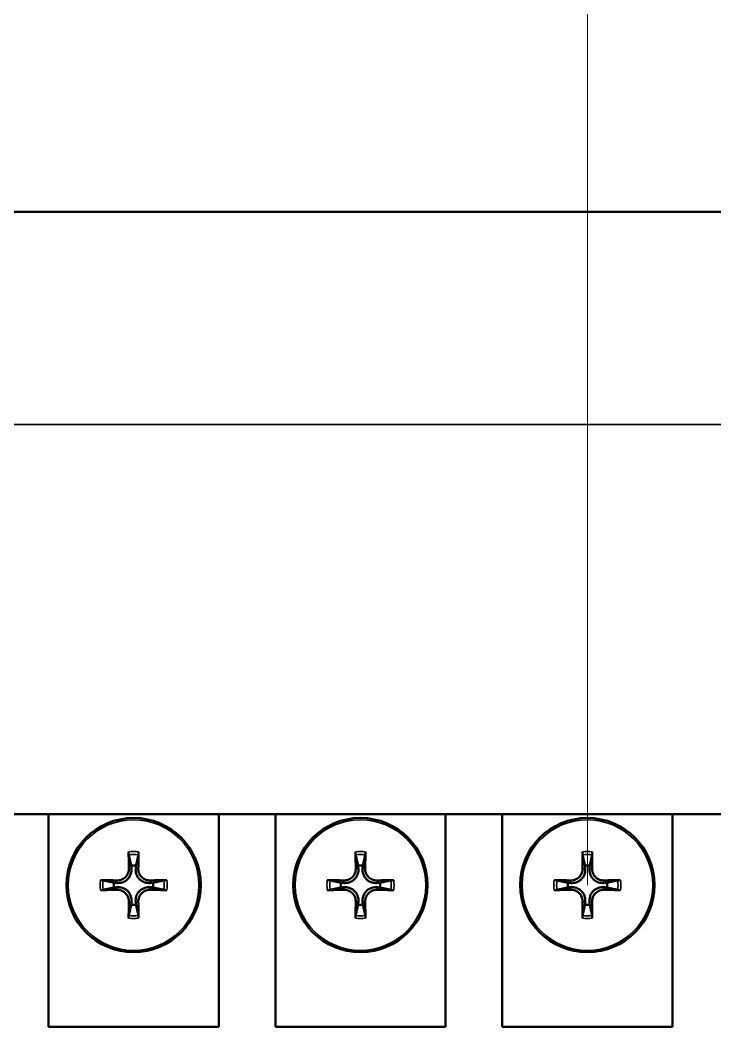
# Model space of a CAD drawing. Header units: millimetres. Extents: x 0 to 25230, y 0 to 17820.
# Drawn here: x 21758 to 22126, y 12465 to 12997 of the extents above; entities that cross this region are included whole.
import ezdxf

# ---------------------------------------------------------------- set-up
doc = ezdxf.new("R2010")
doc.units = ezdxf.units.MM
doc.header["$LTSCALE"] = 30
for name, color, linetype, lineweight in [('Видимые тонкие (ГОСТ)', 7, 'Continuous', 35), ('Видимый контур (ГОСТ)', 7, 'Continuous', 50), ('Эскизная геометрия (ГОСТ)', 7, 'Continuous', 50)]:
    doc.layers.add(name, color=color, linetype=linetype, lineweight=lineweight)

msp = doc.modelspace()

# ---------------------------------------------------------------- linework, layer by layer
at = {"layer": 'Видимые тонкие (ГОСТ)'}
for p, q in [((20790.7533, 12783.2862), (22710.7533, 12783.2862)), ((21815.7645, 12548.3154), (21817.136, 12548.3722)), ((21820.7421, 12548.3154), (21819.3706, 12548.3722)), ((21935.7645, 12548.3154), (21937.136, 12548.3722)), ((21940.7421, 12548.3154), (21939.3706, 12548.3722)), ((22055.7645, 12548.3154), (22057.136, 12548.3722)), ((22060.7421, 12548.3154), (22059.3706, 12548.3722)), ((21809.4741, 12542.025), (21809.4173, 12540.6535)), ((21827.0325, 12542.025), (21827.0893, 12540.6535)), ((21929.4741, 12542.025), (21929.4173, 12540.6535)), ((21947.0325, 12542.025), (21947.0893, 12540.6535)), ((22049.4741, 12542.025), (22049.4173, 12540.6535)), ((22067.0325, 12542.025), (22067.0893, 12540.6535)), ((21809.4741, 12537.0474), (21809.4173, 12538.4189)), ((21827.0325, 12537.0474), (21827.0893, 12538.4189)), ((21929.4741, 12537.0474), (21929.4173, 12538.4189)), ((21947.0325, 12537.0474), (21947.0893, 12538.4189)), ((22049.4741, 12537.0474), (22049.4173, 12538.4189)), ((22067.0325, 12537.0474), (22067.0893, 12538.4189)), ((21815.7645, 12530.757), (21817.136, 12530.7002)), ((21820.7421, 12530.757), (21819.3706, 12530.7002)), ((21935.7645, 12530.757), (21937.136, 12530.7002)), ((21940.7421, 12530.757), (21939.3706, 12530.7002)), ((22055.7645, 12530.757), (22057.136, 12530.7002)), ((22060.7421, 12530.757), (22059.3706, 12530.7002))]:
    msp.add_line(p, q, dxfattribs=at)
for centre in [(21818.2533, 12539.5362), (21938.2533, 12539.5362), (22058.2533, 12539.5362)]:
    msp.add_circle(centre, 34.57, dxfattribs=at)
for centre, radius, start, end in [((21818.2533, 12539.5362), 17.7496, 81.50596, 98.49404), ((21818.2533, 12539.5362), 16.2387, 81.1091, 98.8909), ((21938.2533, 12539.5362), 17.7496, 81.50596, 98.49404), ((21938.2533, 12539.5362), 16.2387, 81.1091, 98.8909), ((22058.2533, 12539.5362), 17.7496, 81.50596, 98.49404), ((22058.2533, 12539.5362), 16.2387, 81.1091, 98.8909), ((21818.2533, 12539.5362), 17.7496, 171.50596, 188.49404), ((21818.2533, 12539.5362), 16.2387, 171.1091, 188.8909), ((21818.2533, 12539.5362), 16.2387, 351.1091, 8.8909), ((21818.2533, 12539.5362), 17.7496, 351.50596, 8.49404), ((21938.2533, 12539.5362), 17.7496, 171.50596, 188.49404), ((21938.2533, 12539.5362), 16.2387, 171.1091, 188.8909), ((21938.2533, 12539.5362), 16.2387, 351.1091, 8.8909), ((21938.2533, 12539.5362), 17.7496, 351.50596, 8.49404), ((22058.2533, 12539.5362), 17.7496, 171.50596, 188.49404), ((22058.2533, 12539.5362), 16.2387, 171.1091, 188.8909), ((22058.2533, 12539.5362), 16.2387, 351.1091, 8.8909), ((22058.2533, 12539.5362), 17.7496, 351.50596, 8.49404), ((21818.2533, 12539.5362), 16.2387, 261.1091, 278.8909), ((21938.2533, 12539.5362), 16.2387, 261.1091, 278.8909), ((22058.2533, 12539.5362), 16.2387, 261.1091, 278.8909), ((21818.2533, 12539.5362), 17.7496, 261.50596, 278.49404), ((21938.2533, 12539.5362), 17.7496, 261.50596, 278.49404), ((22058.2533, 12539.5362), 17.7496, 261.50596, 278.49404)]:
    msp.add_arc(centre, radius, start, end, dxfattribs=at)
at = {"layer": 'Видимый контур (ГОСТ)'}
for p, q in [((20790.7533, 12895.7862), (22710.7533, 12895.7862)), ((21773.2533, 12577.0362), (21743.2533, 12577.0362)), ((21773.2533, 12464.5362), (21773.2533, 12577.0362)), ((21773.2533, 12577.0362), (21863.2533, 12577.0362)), ((21863.2533, 12577.0362), (21863.2533, 12464.5362)), ((21893.2533, 12577.0362), (21863.2533, 12577.0362)), ((21893.2533, 12464.5362), (21893.2533, 12577.0362)), ((21893.2533, 12577.0362), (21983.2533, 12577.0362)), ((21983.2533, 12577.0362), (21983.2533, 12464.5362)), ((22013.2533, 12577.0362), (21983.2533, 12577.0362)), ((22013.2533, 12464.5362), (22013.2533, 12577.0362)), ((22013.2533, 12577.0362), (22103.2533, 12577.0362)), ((22103.2533, 12577.0362), (22103.2533, 12464.5362)), ((22133.2533, 12577.0362), (22103.2533, 12577.0362)), ((21863.2533, 12464.5362), (21773.2533, 12464.5362)), ((21983.2533, 12464.5362), (21893.2533, 12464.5362)), ((22103.2533, 12464.5362), (22013.2533, 12464.5362))]:
    msp.add_line(p, q, dxfattribs=at)
for centre in [(21818.2533, 12539.5362), (21938.2533, 12539.5362), (22058.2533, 12539.5362)]:
    msp.add_circle(centre, 35.5283, dxfattribs=at)
for centre, start, end in [((21818.2533, 12539.5362), 83.106724, 96.893276), ((21938.2533, 12539.5362), 83.106724, 96.893276), ((22058.2533, 12539.5362), 83.106724, 96.893276), ((21818.2533, 12539.5362), 173.106724, 186.893276), ((21818.2533, 12539.5362), 353.106724, 6.893276), ((21938.2533, 12539.5362), 173.106724, 186.893276), ((21938.2533, 12539.5362), 353.106724, 6.893276), ((22058.2533, 12539.5362), 173.106724, 186.893276), ((22058.2533, 12539.5362), 353.106724, 6.893276), ((21818.2533, 12539.5362), 263.106724, 276.893276), ((21938.2533, 12539.5362), 263.106724, 276.893276), ((22058.2533, 12539.5362), 263.106724, 276.893276)]:
    msp.add_arc(centre, 10.4099, start, end, dxfattribs=at)
for centre, major_axis, start_param, end_param in [((21820.0759, 12539.6118), (1.9115, -46.1108), 4.31998359, 4.51888338), ((21816.4307, 12539.6118), (1.9115, 46.1108), 4.90589458, 5.10479437), ((21940.0759, 12539.6118), (1.9115, -46.1108), 4.31998359, 4.51888338), ((21936.4307, 12539.6118), (1.9115, 46.1108), 4.90589458, 5.10479437), ((22060.0759, 12539.6118), (1.9115, -46.1108), 4.31998359, 4.51888338), ((22056.4307, 12539.6118), (1.9115, 46.1108), 4.90589458, 5.10479437), ((21818.1778, 12537.7136), (-46.1108, 1.9115), 4.90589458, 5.10479437), ((21818.3289, 12537.7136), (-46.1108, -1.9115), 4.31998359, 4.51888338), ((21938.1778, 12537.7136), (-46.1108, 1.9115), 4.90589458, 5.10479437), ((21938.3289, 12537.7136), (-46.1108, -1.9115), 4.31998359, 4.51888338), ((22058.1778, 12537.7136), (-46.1108, 1.9115), 4.90589458, 5.10479437), ((22058.3289, 12537.7136), (-46.1108, -1.9115), 4.31998359, 4.51888338), ((21818.1778, 12541.3588), (46.1108, 1.9115), 4.31998359, 4.51888338), ((21818.3289, 12541.3588), (46.1108, -1.9115), 4.90589458, 5.10479437), ((21938.1778, 12541.3588), (46.1108, 1.9115), 4.31998359, 4.51888338), ((21938.3289, 12541.3588), (46.1108, -1.9115), 4.90589458, 5.10479437), ((22058.1778, 12541.3588), (46.1108, 1.9115), 4.31998359, 4.51888338), ((22058.3289, 12541.3588), (46.1108, -1.9115), 4.90589458, 5.10479437), ((21820.0759, 12539.4607), (-1.9115, -46.1108), 4.90589458, 5.10479437), ((21816.4307, 12539.4607), (-1.9115, 46.1108), 4.31998359, 4.51888338), ((21940.0759, 12539.4607), (-1.9115, -46.1108), 4.90589458, 5.10479437), ((21936.4307, 12539.4607), (-1.9115, 46.1108), 4.31998359, 4.51888338), ((22060.0759, 12539.4607), (-1.9115, -46.1108), 4.90589458, 5.10479437), ((22056.4307, 12539.4607), (-1.9115, 46.1108), 4.31998359, 4.51888338)]:
    msp.add_ellipse(centre, major_axis=major_axis, ratio=0.08715574, start_param=start_param, end_param=end_param, dxfattribs=at)
for points, knots in [([(21815.7436, 12555.5798), (21815.7315, 12555.6359), (21815.7184, 12555.715), (21815.6943, 12555.9006), (21815.6798, 12556.0453), (21815.6588, 12556.3148), (21815.6487, 12556.4872), (21815.6365, 12556.7805), (21815.6323, 12556.9533), (21815.6316, 12557.0898), (21815.6316, 12557.0905), (21815.6316, 12557.0912)], [0.0537677247, 0.0537677247, 0.0537677247, 0.0537677247, 0.0585238557, 0.0585238557, 0.0643561072, 0.0643561072, 0.0702242266, 0.0702242266, 0.0760973831, 0.0760973831, 0.0761265406, 0.0761265406, 0.0761265406, 0.0761265406]), ([(21820.875, 12557.0912), (21820.875, 12557.0905), (21820.875, 12557.0898), (21820.8743, 12556.9533), (21820.8701, 12556.7805), (21820.8579, 12556.4872), (21820.8478, 12556.3148), (21820.8268, 12556.0453), (21820.8123, 12555.9006), (21820.7882, 12555.715), (21820.7751, 12555.6359), (21820.7631, 12555.5798)], [0.0175968524, 0.0175968524, 0.0175968524, 0.0175968524, 0.0176260099, 0.0176260099, 0.0234991663, 0.0234991663, 0.0293672857, 0.0293672857, 0.0351995373, 0.0351995373, 0.0399556683, 0.0399556683, 0.0399556683, 0.0399556683]), ([(21935.7436, 12555.5798), (21935.7315, 12555.6359), (21935.7184, 12555.715), (21935.6943, 12555.9006), (21935.6798, 12556.0453), (21935.6588, 12556.3148), (21935.6487, 12556.4872), (21935.6365, 12556.7805), (21935.6323, 12556.9533), (21935.6316, 12557.0898), (21935.6316, 12557.0905), (21935.6316, 12557.0912)], [0.0537677247, 0.0537677247, 0.0537677247, 0.0537677247, 0.0585238557, 0.0585238557, 0.0643561072, 0.0643561072, 0.0702242266, 0.0702242266, 0.0760973831, 0.0760973831, 0.0761265406, 0.0761265406, 0.0761265406, 0.0761265406]), ([(21940.875, 12557.0912), (21940.875, 12557.0905), (21940.875, 12557.0898), (21940.8743, 12556.9533), (21940.8701, 12556.7805), (21940.8579, 12556.4872), (21940.8478, 12556.3148), (21940.8268, 12556.0453), (21940.8123, 12555.9006), (21940.7882, 12555.715), (21940.7751, 12555.6359), (21940.7631, 12555.5798)], [0.0175968524, 0.0175968524, 0.0175968524, 0.0175968524, 0.0176260099, 0.0176260099, 0.0234991663, 0.0234991663, 0.0293672857, 0.0293672857, 0.0351995373, 0.0351995373, 0.0399556683, 0.0399556683, 0.0399556683, 0.0399556683]), ([(22055.7436, 12555.5798), (22055.7315, 12555.6359), (22055.7184, 12555.715), (22055.6943, 12555.9006), (22055.6798, 12556.0453), (22055.6588, 12556.3148), (22055.6487, 12556.4872), (22055.6365, 12556.7805), (22055.6323, 12556.9533), (22055.6316, 12557.0898), (22055.6316, 12557.0905), (22055.6316, 12557.0912)], [0.0537677247, 0.0537677247, 0.0537677247, 0.0537677247, 0.0585238557, 0.0585238557, 0.0643561072, 0.0643561072, 0.0702242266, 0.0702242266, 0.0760973831, 0.0760973831, 0.0761265406, 0.0761265406, 0.0761265406, 0.0761265406]), ([(22060.875, 12557.0912), (22060.875, 12557.0905), (22060.875, 12557.0898), (22060.8743, 12556.9533), (22060.8701, 12556.7805), (22060.8579, 12556.4872), (22060.8478, 12556.3148), (22060.8268, 12556.0453), (22060.8123, 12555.9006), (22060.7882, 12555.715), (22060.7751, 12555.6359), (22060.7631, 12555.5798)], [0.0175968524, 0.0175968524, 0.0175968524, 0.0175968524, 0.0176260099, 0.0176260099, 0.0234991663, 0.0234991663, 0.0293672857, 0.0293672857, 0.0351995373, 0.0351995373, 0.0399556683, 0.0399556683, 0.0399556683, 0.0399556683]), ([(21817.136, 12548.3722), (21817.2188, 12547.4338), (21817.1193, 12546.4338), (21816.6552, 12544.9753), (21816.4326, 12544.4754), (21815.8685, 12543.5294), (21815.5266, 12543.0825), (21814.707, 12542.2629), (21814.2601, 12541.921), (21813.3141, 12541.3569), (21812.8143, 12541.1343), (21811.3557, 12540.6703), (21810.3557, 12540.5708), (21809.4173, 12540.6535)], [0.446186946, 0.446186946, 0.446186946, 0.446186946, 0.488401417, 0.488401417, 0.511582882, 0.511582882, 0.534764347, 0.534764347, 0.557945812, 0.557945812, 0.581127277, 0.581127277, 0.623341748, 0.623341748, 0.623341748, 0.623341748]), ([(21815.7645, 12548.3154), (21815.7827, 12547.5683), (21815.6574, 12546.7609), (21815.0931, 12545.2559), (21814.6539, 12544.5583), (21813.623, 12543.4416), (21812.9649, 12542.9489), (21811.5134, 12542.2661), (21810.7199, 12542.0758), (21809.8099, 12542.0238), (21809.6427, 12542.0209), (21809.4741, 12542.025)], [0, 0, 0, 0, 0.030457985, 0.030457985, 0.06091597, 0.06091597, 0.091255302, 0.091255302, 0.121594635, 0.121594635, 0.12829742, 0.12829742, 0.12829742, 0.12829742]), ([(21827.0893, 12540.6535), (21826.1509, 12540.5708), (21825.1509, 12540.6703), (21823.6924, 12541.1343), (21823.1925, 12541.3569), (21822.2465, 12541.921), (21821.7996, 12542.2629), (21820.98, 12543.0825), (21820.6381, 12543.5294), (21820.074, 12544.4754), (21819.8514, 12544.9753), (21819.3874, 12546.4338), (21819.2879, 12547.4338), (21819.3706, 12548.3722)], [0.446186946, 0.446186946, 0.446186946, 0.446186946, 0.488401417, 0.488401417, 0.511582882, 0.511582882, 0.534764347, 0.534764347, 0.557945812, 0.557945812, 0.581127277, 0.581127277, 0.623341748, 0.623341748, 0.623341748, 0.623341748]), ([(21827.0325, 12542.025), (21826.2854, 12542.0068), (21825.478, 12542.1321), (21823.973, 12542.6965), (21823.2754, 12543.1356), (21822.1587, 12544.1666), (21821.666, 12544.8246), (21820.9832, 12546.2761), (21820.7929, 12547.0696), (21820.7409, 12547.9796), (21820.738, 12548.1468), (21820.7421, 12548.3154)], [0, 0, 0, 0, 0.030457985, 0.030457985, 0.06091597, 0.06091597, 0.091255302, 0.091255302, 0.121594635, 0.121594635, 0.12829742, 0.12829742, 0.12829742, 0.12829742]), ([(21937.136, 12548.3722), (21937.2188, 12547.4338), (21937.1193, 12546.4338), (21936.6552, 12544.9753), (21936.4326, 12544.4754), (21935.8685, 12543.5294), (21935.5266, 12543.0825), (21934.707, 12542.2629), (21934.2601, 12541.921), (21933.3141, 12541.3569), (21932.8143, 12541.1343), (21931.3557, 12540.6703), (21930.3557, 12540.5708), (21929.4173, 12540.6535)], [0.446186946, 0.446186946, 0.446186946, 0.446186946, 0.488401417, 0.488401417, 0.511582882, 0.511582882, 0.534764347, 0.534764347, 0.557945812, 0.557945812, 0.581127277, 0.581127277, 0.623341748, 0.623341748, 0.623341748, 0.623341748]), ([(21935.7645, 12548.3154), (21935.7827, 12547.5683), (21935.6574, 12546.7609), (21935.0931, 12545.2559), (21934.6539, 12544.5583), (21933.623, 12543.4416), (21932.9649, 12542.9489), (21931.5134, 12542.2661), (21930.7199, 12542.0758), (21929.8099, 12542.0238), (21929.6427, 12542.0209), (21929.4741, 12542.025)], [0, 0, 0, 0, 0.030457985, 0.030457985, 0.06091597, 0.06091597, 0.091255302, 0.091255302, 0.121594635, 0.121594635, 0.12829742, 0.12829742, 0.12829742, 0.12829742]), ([(21947.0893, 12540.6535), (21946.1509, 12540.5708), (21945.1509, 12540.6703), (21943.6924, 12541.1343), (21943.1925, 12541.3569), (21942.2465, 12541.921), (21941.7996, 12542.2629), (21940.98, 12543.0825), (21940.6381, 12543.5294), (21940.074, 12544.4754), (21939.8514, 12544.9753), (21939.3874, 12546.4338), (21939.2879, 12547.4338), (21939.3706, 12548.3722)], [0.446186946, 0.446186946, 0.446186946, 0.446186946, 0.488401417, 0.488401417, 0.511582882, 0.511582882, 0.534764347, 0.534764347, 0.557945812, 0.557945812, 0.581127277, 0.581127277, 0.623341748, 0.623341748, 0.623341748, 0.623341748]), ([(21947.0325, 12542.025), (21946.2854, 12542.0068), (21945.478, 12542.1321), (21943.973, 12542.6965), (21943.2754, 12543.1356), (21942.1587, 12544.1666), (21941.666, 12544.8246), (21940.9832, 12546.2761), (21940.7929, 12547.0696), (21940.7409, 12547.9796), (21940.738, 12548.1468), (21940.7421, 12548.3154)], [0, 0, 0, 0, 0.030457985, 0.030457985, 0.06091597, 0.06091597, 0.091255302, 0.091255302, 0.121594635, 0.121594635, 0.12829742, 0.12829742, 0.12829742, 0.12829742]), ([(22057.136, 12548.3722), (22057.2188, 12547.4338), (22057.1193, 12546.4338), (22056.6552, 12544.9753), (22056.4326, 12544.4754), (22055.8685, 12543.5294), (22055.5266, 12543.0825), (22054.707, 12542.2629), (22054.2601, 12541.921), (22053.3141, 12541.3569), (22052.8143, 12541.1343), (22051.3557, 12540.6703), (22050.3557, 12540.5708), (22049.4173, 12540.6535)], [0.446186946, 0.446186946, 0.446186946, 0.446186946, 0.488401417, 0.488401417, 0.511582882, 0.511582882, 0.534764347, 0.534764347, 0.557945812, 0.557945812, 0.581127277, 0.581127277, 0.623341748, 0.623341748, 0.623341748, 0.623341748]), ([(22055.7645, 12548.3154), (22055.7827, 12547.5683), (22055.6574, 12546.7609), (22055.0931, 12545.2559), (22054.6539, 12544.5583), (22053.623, 12543.4416), (22052.9649, 12542.9489), (22051.5134, 12542.2661), (22050.7199, 12542.0758), (22049.8099, 12542.0238), (22049.6427, 12542.0209), (22049.4741, 12542.025)], [0, 0, 0, 0, 0.030457985, 0.030457985, 0.06091597, 0.06091597, 0.091255302, 0.091255302, 0.121594635, 0.121594635, 0.12829742, 0.12829742, 0.12829742, 0.12829742]), ([(22067.0893, 12540.6535), (22066.1509, 12540.5708), (22065.1509, 12540.6703), (22063.6924, 12541.1343), (22063.1925, 12541.3569), (22062.2465, 12541.921), (22061.7996, 12542.2629), (22060.98, 12543.0825), (22060.6381, 12543.5294), (22060.074, 12544.4754), (22059.8514, 12544.9753), (22059.3874, 12546.4338), (22059.2879, 12547.4338), (22059.3706, 12548.3722)], [0.446186946, 0.446186946, 0.446186946, 0.446186946, 0.488401417, 0.488401417, 0.511582882, 0.511582882, 0.534764347, 0.534764347, 0.557945812, 0.557945812, 0.581127277, 0.581127277, 0.623341748, 0.623341748, 0.623341748, 0.623341748]), ([(22067.0325, 12542.025), (22066.2854, 12542.0068), (22065.478, 12542.1321), (22063.973, 12542.6965), (22063.2754, 12543.1356), (22062.1587, 12544.1666), (22061.666, 12544.8246), (22060.9832, 12546.2761), (22060.7929, 12547.0696), (22060.7409, 12547.9796), (22060.738, 12548.1468), (22060.7421, 12548.3154)], [0, 0, 0, 0, 0.030457985, 0.030457985, 0.06091597, 0.06091597, 0.091255302, 0.091255302, 0.121594635, 0.121594635, 0.12829742, 0.12829742, 0.12829742, 0.12829742]), ([(21800.6984, 12542.1579), (21800.699, 12542.1579), (21800.6997, 12542.1579), (21800.8362, 12542.1572), (21801.009, 12542.153), (21801.3023, 12542.1408), (21801.4747, 12542.1307), (21801.7442, 12542.1097), (21801.889, 12542.0952), (21802.0745, 12542.0711), (21802.1536, 12542.058), (21802.2097, 12542.046)], [0.0175968524, 0.0175968524, 0.0175968524, 0.0175968524, 0.0176260099, 0.0176260099, 0.0234991663, 0.0234991663, 0.0293672857, 0.0293672857, 0.0351995373, 0.0351995373, 0.0399556683, 0.0399556683, 0.0399556683, 0.0399556683]), ([(21834.2969, 12542.046), (21834.353, 12542.058), (21834.4321, 12542.0711), (21834.6176, 12542.0952), (21834.7624, 12542.1097), (21835.0319, 12542.1307), (21835.2043, 12542.1408), (21835.4976, 12542.153), (21835.6704, 12542.1572), (21835.8069, 12542.1579), (21835.8076, 12542.1579), (21835.8083, 12542.1579)], [0.0537677247, 0.0537677247, 0.0537677247, 0.0537677247, 0.0585238557, 0.0585238557, 0.0643561072, 0.0643561072, 0.0702242266, 0.0702242266, 0.0760973831, 0.0760973831, 0.0761265406, 0.0761265406, 0.0761265406, 0.0761265406]), ([(21920.6984, 12542.1579), (21920.699, 12542.1579), (21920.6997, 12542.1579), (21920.8362, 12542.1572), (21921.009, 12542.153), (21921.3023, 12542.1408), (21921.4747, 12542.1307), (21921.7442, 12542.1097), (21921.889, 12542.0952), (21922.0745, 12542.0711), (21922.1536, 12542.058), (21922.2097, 12542.046)], [0.0175968524, 0.0175968524, 0.0175968524, 0.0175968524, 0.0176260099, 0.0176260099, 0.0234991663, 0.0234991663, 0.0293672857, 0.0293672857, 0.0351995373, 0.0351995373, 0.0399556683, 0.0399556683, 0.0399556683, 0.0399556683]), ([(21954.2969, 12542.046), (21954.353, 12542.058), (21954.4321, 12542.0711), (21954.6176, 12542.0952), (21954.7624, 12542.1097), (21955.0319, 12542.1307), (21955.2043, 12542.1408), (21955.4976, 12542.153), (21955.6704, 12542.1572), (21955.8069, 12542.1579), (21955.8076, 12542.1579), (21955.8083, 12542.1579)], [0.0537677247, 0.0537677247, 0.0537677247, 0.0537677247, 0.0585238557, 0.0585238557, 0.0643561072, 0.0643561072, 0.0702242266, 0.0702242266, 0.0760973831, 0.0760973831, 0.0761265406, 0.0761265406, 0.0761265406, 0.0761265406]), ([(22040.6984, 12542.1579), (22040.699, 12542.1579), (22040.6997, 12542.1579), (22040.8362, 12542.1572), (22041.009, 12542.153), (22041.3023, 12542.1408), (22041.4747, 12542.1307), (22041.7442, 12542.1097), (22041.889, 12542.0952), (22042.0745, 12542.0711), (22042.1536, 12542.058), (22042.2097, 12542.046)], [0.0175968524, 0.0175968524, 0.0175968524, 0.0175968524, 0.0176260099, 0.0176260099, 0.0234991663, 0.0234991663, 0.0293672857, 0.0293672857, 0.0351995373, 0.0351995373, 0.0399556683, 0.0399556683, 0.0399556683, 0.0399556683]), ([(22074.2969, 12542.046), (22074.353, 12542.058), (22074.4321, 12542.0711), (22074.6176, 12542.0952), (22074.7624, 12542.1097), (22075.0319, 12542.1307), (22075.2043, 12542.1408), (22075.4976, 12542.153), (22075.6704, 12542.1572), (22075.8069, 12542.1579), (22075.8076, 12542.1579), (22075.8083, 12542.1579)], [0.0537677247, 0.0537677247, 0.0537677247, 0.0537677247, 0.0585238557, 0.0585238557, 0.0643561072, 0.0643561072, 0.0702242266, 0.0702242266, 0.0760973831, 0.0760973831, 0.0761265406, 0.0761265406, 0.0761265406, 0.0761265406]), ([(21802.2097, 12537.0265), (21802.1536, 12537.0144), (21802.0745, 12537.0013), (21801.889, 12536.9772), (21801.7442, 12536.9627), (21801.4747, 12536.9417), (21801.3023, 12536.9316), (21801.009, 12536.9194), (21800.8362, 12536.9152), (21800.6997, 12536.9145), (21800.699, 12536.9145), (21800.6984, 12536.9145)], [0.0537677247, 0.0537677247, 0.0537677247, 0.0537677247, 0.0585238557, 0.0585238557, 0.0643561072, 0.0643561072, 0.0702242266, 0.0702242266, 0.0760973831, 0.0760973831, 0.0761265406, 0.0761265406, 0.0761265406, 0.0761265406]), ([(21809.4173, 12538.4189), (21810.3557, 12538.5017), (21811.3557, 12538.4022), (21812.8143, 12537.9381), (21813.3141, 12537.7155), (21814.2601, 12537.1514), (21814.707, 12536.8095), (21815.5266, 12535.9899), (21815.8685, 12535.543), (21816.4326, 12534.597), (21816.6552, 12534.0972), (21817.1193, 12532.6386), (21817.2188, 12531.6386), (21817.136, 12530.7002)], [0.446186946, 0.446186946, 0.446186946, 0.446186946, 0.488401417, 0.488401417, 0.511582882, 0.511582882, 0.534764347, 0.534764347, 0.557945812, 0.557945812, 0.581127277, 0.581127277, 0.623341748, 0.623341748, 0.623341748, 0.623341748]), ([(21809.4741, 12537.0474), (21810.2212, 12537.0656), (21811.0287, 12536.9403), (21812.5337, 12536.376), (21813.2312, 12535.9368), (21814.3479, 12534.9059), (21814.8406, 12534.2478), (21815.5234, 12532.7963), (21815.7137, 12532.0029), (21815.7657, 12531.0928), (21815.7686, 12530.9256), (21815.7645, 12530.757)], [0, 0, 0, 0, 0.030457985, 0.030457985, 0.06091597, 0.06091597, 0.091255302, 0.091255302, 0.121594635, 0.121594635, 0.12829742, 0.12829742, 0.12829742, 0.12829742]), ([(21819.3706, 12530.7002), (21819.2879, 12531.6386), (21819.3874, 12532.6386), (21819.8514, 12534.0972), (21820.074, 12534.597), (21820.6381, 12535.543), (21820.98, 12535.9899), (21821.7996, 12536.8095), (21822.2465, 12537.1514), (21823.1925, 12537.7155), (21823.6924, 12537.9381), (21825.1509, 12538.4022), (21826.1509, 12538.5017), (21827.0893, 12538.4189)], [0.446186946, 0.446186946, 0.446186946, 0.446186946, 0.488401417, 0.488401417, 0.511582882, 0.511582882, 0.534764347, 0.534764347, 0.557945812, 0.557945812, 0.581127277, 0.581127277, 0.623341748, 0.623341748, 0.623341748, 0.623341748]), ([(21820.7421, 12530.757), (21820.7239, 12531.5041), (21820.8492, 12532.3116), (21821.4136, 12533.8166), (21821.8527, 12534.5141), (21822.8837, 12535.6308), (21823.5417, 12536.1235), (21824.9932, 12536.8063), (21825.7867, 12536.9966), (21826.6967, 12537.0486), (21826.8639, 12537.0515), (21827.0325, 12537.0474)], [0, 0, 0, 0, 0.030457985, 0.030457985, 0.06091597, 0.06091597, 0.091255302, 0.091255302, 0.121594635, 0.121594635, 0.12829742, 0.12829742, 0.12829742, 0.12829742]), ([(21835.8083, 12536.9145), (21835.8076, 12536.9145), (21835.8069, 12536.9145), (21835.6704, 12536.9152), (21835.4976, 12536.9194), (21835.2043, 12536.9316), (21835.0319, 12536.9417), (21834.7624, 12536.9627), (21834.6176, 12536.9772), (21834.4321, 12537.0013), (21834.353, 12537.0144), (21834.2969, 12537.0265)], [0.0175968524, 0.0175968524, 0.0175968524, 0.0175968524, 0.0176260099, 0.0176260099, 0.0234991663, 0.0234991663, 0.0293672857, 0.0293672857, 0.0351995373, 0.0351995373, 0.0399556683, 0.0399556683, 0.0399556683, 0.0399556683]), ([(21922.2097, 12537.0265), (21922.1536, 12537.0144), (21922.0745, 12537.0013), (21921.889, 12536.9772), (21921.7442, 12536.9627), (21921.4747, 12536.9417), (21921.3023, 12536.9316), (21921.009, 12536.9194), (21920.8362, 12536.9152), (21920.6997, 12536.9145), (21920.699, 12536.9145), (21920.6984, 12536.9145)], [0.0537677247, 0.0537677247, 0.0537677247, 0.0537677247, 0.0585238557, 0.0585238557, 0.0643561072, 0.0643561072, 0.0702242266, 0.0702242266, 0.0760973831, 0.0760973831, 0.0761265406, 0.0761265406, 0.0761265406, 0.0761265406]), ([(21929.4173, 12538.4189), (21930.3557, 12538.5017), (21931.3557, 12538.4022), (21932.8143, 12537.9381), (21933.3141, 12537.7155), (21934.2601, 12537.1514), (21934.707, 12536.8095), (21935.5266, 12535.9899), (21935.8685, 12535.543), (21936.4326, 12534.597), (21936.6552, 12534.0972), (21937.1193, 12532.6386), (21937.2188, 12531.6386), (21937.136, 12530.7002)], [0.446186946, 0.446186946, 0.446186946, 0.446186946, 0.488401417, 0.488401417, 0.511582882, 0.511582882, 0.534764347, 0.534764347, 0.557945812, 0.557945812, 0.581127277, 0.581127277, 0.623341748, 0.623341748, 0.623341748, 0.623341748]), ([(21929.4741, 12537.0474), (21930.2212, 12537.0656), (21931.0287, 12536.9403), (21932.5337, 12536.376), (21933.2312, 12535.9368), (21934.3479, 12534.9059), (21934.8406, 12534.2478), (21935.5234, 12532.7963), (21935.7137, 12532.0029), (21935.7657, 12531.0928), (21935.7686, 12530.9256), (21935.7645, 12530.757)], [0, 0, 0, 0, 0.030457985, 0.030457985, 0.06091597, 0.06091597, 0.091255302, 0.091255302, 0.121594635, 0.121594635, 0.12829742, 0.12829742, 0.12829742, 0.12829742]), ([(21939.3706, 12530.7002), (21939.2879, 12531.6386), (21939.3874, 12532.6386), (21939.8514, 12534.0972), (21940.074, 12534.597), (21940.6381, 12535.543), (21940.98, 12535.9899), (21941.7996, 12536.8095), (21942.2465, 12537.1514), (21943.1925, 12537.7155), (21943.6924, 12537.9381), (21945.1509, 12538.4022), (21946.1509, 12538.5017), (21947.0893, 12538.4189)], [0.446186946, 0.446186946, 0.446186946, 0.446186946, 0.488401417, 0.488401417, 0.511582882, 0.511582882, 0.534764347, 0.534764347, 0.557945812, 0.557945812, 0.581127277, 0.581127277, 0.623341748, 0.623341748, 0.623341748, 0.623341748]), ([(21940.7421, 12530.757), (21940.7239, 12531.5041), (21940.8492, 12532.3116), (21941.4136, 12533.8166), (21941.8527, 12534.5141), (21942.8837, 12535.6308), (21943.5417, 12536.1235), (21944.9932, 12536.8063), (21945.7867, 12536.9966), (21946.6967, 12537.0486), (21946.8639, 12537.0515), (21947.0325, 12537.0474)], [0, 0, 0, 0, 0.030457985, 0.030457985, 0.06091597, 0.06091597, 0.091255302, 0.091255302, 0.121594635, 0.121594635, 0.12829742, 0.12829742, 0.12829742, 0.12829742]), ([(21955.8083, 12536.9145), (21955.8076, 12536.9145), (21955.8069, 12536.9145), (21955.6704, 12536.9152), (21955.4976, 12536.9194), (21955.2043, 12536.9316), (21955.0319, 12536.9417), (21954.7624, 12536.9627), (21954.6176, 12536.9772), (21954.4321, 12537.0013), (21954.353, 12537.0144), (21954.2969, 12537.0265)], [0.0175968524, 0.0175968524, 0.0175968524, 0.0175968524, 0.0176260099, 0.0176260099, 0.0234991663, 0.0234991663, 0.0293672857, 0.0293672857, 0.0351995373, 0.0351995373, 0.0399556683, 0.0399556683, 0.0399556683, 0.0399556683]), ([(22042.2097, 12537.0265), (22042.1536, 12537.0144), (22042.0745, 12537.0013), (22041.889, 12536.9772), (22041.7442, 12536.9627), (22041.4747, 12536.9417), (22041.3023, 12536.9316), (22041.009, 12536.9194), (22040.8362, 12536.9152), (22040.6997, 12536.9145), (22040.699, 12536.9145), (22040.6984, 12536.9145)], [0.0537677247, 0.0537677247, 0.0537677247, 0.0537677247, 0.0585238557, 0.0585238557, 0.0643561072, 0.0643561072, 0.0702242266, 0.0702242266, 0.0760973831, 0.0760973831, 0.0761265406, 0.0761265406, 0.0761265406, 0.0761265406]), ([(22049.4173, 12538.4189), (22050.3557, 12538.5017), (22051.3557, 12538.4022), (22052.8143, 12537.9381), (22053.3141, 12537.7155), (22054.2601, 12537.1514), (22054.707, 12536.8095), (22055.5266, 12535.9899), (22055.8685, 12535.543), (22056.4326, 12534.597), (22056.6552, 12534.0972), (22057.1193, 12532.6386), (22057.2188, 12531.6386), (22057.136, 12530.7002)], [0.446186946, 0.446186946, 0.446186946, 0.446186946, 0.488401417, 0.488401417, 0.511582882, 0.511582882, 0.534764347, 0.534764347, 0.557945812, 0.557945812, 0.581127277, 0.581127277, 0.623341748, 0.623341748, 0.623341748, 0.623341748]), ([(22049.4741, 12537.0474), (22050.2212, 12537.0656), (22051.0287, 12536.9403), (22052.5337, 12536.376), (22053.2312, 12535.9368), (22054.3479, 12534.9059), (22054.8406, 12534.2478), (22055.5234, 12532.7963), (22055.7137, 12532.0029), (22055.7657, 12531.0928), (22055.7686, 12530.9256), (22055.7645, 12530.757)], [0, 0, 0, 0, 0.030457985, 0.030457985, 0.06091597, 0.06091597, 0.091255302, 0.091255302, 0.121594635, 0.121594635, 0.12829742, 0.12829742, 0.12829742, 0.12829742]), ([(22059.3706, 12530.7002), (22059.2879, 12531.6386), (22059.3874, 12532.6386), (22059.8514, 12534.0972), (22060.074, 12534.597), (22060.6381, 12535.543), (22060.98, 12535.9899), (22061.7996, 12536.8095), (22062.2465, 12537.1514), (22063.1925, 12537.7155), (22063.6924, 12537.9381), (22065.1509, 12538.4022), (22066.1509, 12538.5017), (22067.0893, 12538.4189)], [0.446186946, 0.446186946, 0.446186946, 0.446186946, 0.488401417, 0.488401417, 0.511582882, 0.511582882, 0.534764347, 0.534764347, 0.557945812, 0.557945812, 0.581127277, 0.581127277, 0.623341748, 0.623341748, 0.623341748, 0.623341748]), ([(22060.7421, 12530.757), (22060.7239, 12531.5041), (22060.8492, 12532.3116), (22061.4136, 12533.8166), (22061.8527, 12534.5141), (22062.8837, 12535.6308), (22063.5417, 12536.1235), (22064.9932, 12536.8063), (22065.7867, 12536.9966), (22066.6967, 12537.0486), (22066.8639, 12537.0515), (22067.0325, 12537.0474)], [0, 0, 0, 0, 0.030457985, 0.030457985, 0.06091597, 0.06091597, 0.091255302, 0.091255302, 0.121594635, 0.121594635, 0.12829742, 0.12829742, 0.12829742, 0.12829742]), ([(22075.8083, 12536.9145), (22075.8076, 12536.9145), (22075.8069, 12536.9145), (22075.6704, 12536.9152), (22075.4976, 12536.9194), (22075.2043, 12536.9316), (22075.0319, 12536.9417), (22074.7624, 12536.9627), (22074.6176, 12536.9772), (22074.4321, 12537.0013), (22074.353, 12537.0144), (22074.2969, 12537.0265)], [0.0175968524, 0.0175968524, 0.0175968524, 0.0175968524, 0.0176260099, 0.0176260099, 0.0234991663, 0.0234991663, 0.0293672857, 0.0293672857, 0.0351995373, 0.0351995373, 0.0399556683, 0.0399556683, 0.0399556683, 0.0399556683]), ([(21815.6316, 12521.9813), (21815.6316, 12521.9819), (21815.6316, 12521.9826), (21815.6323, 12522.1191), (21815.6365, 12522.2919), (21815.6487, 12522.5852), (21815.6588, 12522.7576), (21815.6798, 12523.0271), (21815.6943, 12523.1719), (21815.7184, 12523.3574), (21815.7315, 12523.4365), (21815.7436, 12523.4926)], [0.0175968524, 0.0175968524, 0.0175968524, 0.0175968524, 0.0176260099, 0.0176260099, 0.0234991663, 0.0234991663, 0.0293672857, 0.0293672857, 0.0351995373, 0.0351995373, 0.0399556683, 0.0399556683, 0.0399556683, 0.0399556683]), ([(21820.7631, 12523.4926), (21820.7751, 12523.4365), (21820.7882, 12523.3574), (21820.8123, 12523.1719), (21820.8268, 12523.0271), (21820.8478, 12522.7576), (21820.8579, 12522.5852), (21820.8701, 12522.2919), (21820.8743, 12522.1191), (21820.875, 12521.9826), (21820.875, 12521.9819), (21820.875, 12521.9813)], [0.0537677247, 0.0537677247, 0.0537677247, 0.0537677247, 0.0585238557, 0.0585238557, 0.0643561072, 0.0643561072, 0.0702242266, 0.0702242266, 0.0760973831, 0.0760973831, 0.0761265406, 0.0761265406, 0.0761265406, 0.0761265406]), ([(21935.6316, 12521.9813), (21935.6316, 12521.9819), (21935.6316, 12521.9826), (21935.6323, 12522.1191), (21935.6365, 12522.2919), (21935.6487, 12522.5852), (21935.6588, 12522.7576), (21935.6798, 12523.0271), (21935.6943, 12523.1719), (21935.7184, 12523.3574), (21935.7315, 12523.4365), (21935.7436, 12523.4926)], [0.0175968524, 0.0175968524, 0.0175968524, 0.0175968524, 0.0176260099, 0.0176260099, 0.0234991663, 0.0234991663, 0.0293672857, 0.0293672857, 0.0351995373, 0.0351995373, 0.0399556683, 0.0399556683, 0.0399556683, 0.0399556683]), ([(21940.7631, 12523.4926), (21940.7751, 12523.4365), (21940.7882, 12523.3574), (21940.8123, 12523.1719), (21940.8268, 12523.0271), (21940.8478, 12522.7576), (21940.8579, 12522.5852), (21940.8701, 12522.2919), (21940.8743, 12522.1191), (21940.875, 12521.9826), (21940.875, 12521.9819), (21940.875, 12521.9813)], [0.0537677247, 0.0537677247, 0.0537677247, 0.0537677247, 0.0585238557, 0.0585238557, 0.0643561072, 0.0643561072, 0.0702242266, 0.0702242266, 0.0760973831, 0.0760973831, 0.0761265406, 0.0761265406, 0.0761265406, 0.0761265406]), ([(22055.6316, 12521.9813), (22055.6316, 12521.9819), (22055.6316, 12521.9826), (22055.6323, 12522.1191), (22055.6365, 12522.2919), (22055.6487, 12522.5852), (22055.6588, 12522.7576), (22055.6798, 12523.0271), (22055.6943, 12523.1719), (22055.7184, 12523.3574), (22055.7315, 12523.4365), (22055.7436, 12523.4926)], [0.0175968524, 0.0175968524, 0.0175968524, 0.0175968524, 0.0176260099, 0.0176260099, 0.0234991663, 0.0234991663, 0.0293672857, 0.0293672857, 0.0351995373, 0.0351995373, 0.0399556683, 0.0399556683, 0.0399556683, 0.0399556683]), ([(22060.7631, 12523.4926), (22060.7751, 12523.4365), (22060.7882, 12523.3574), (22060.8123, 12523.1719), (22060.8268, 12523.0271), (22060.8478, 12522.7576), (22060.8579, 12522.5852), (22060.8701, 12522.2919), (22060.8743, 12522.1191), (22060.875, 12521.9826), (22060.875, 12521.9819), (22060.875, 12521.9813)], [0.0537677247, 0.0537677247, 0.0537677247, 0.0537677247, 0.0585238557, 0.0585238557, 0.0643561072, 0.0643561072, 0.0702242266, 0.0702242266, 0.0760973831, 0.0760973831, 0.0761265406, 0.0761265406, 0.0761265406, 0.0761265406])]:
    msp.add_open_spline(points, degree=3, knots=knots, dxfattribs=at)
for points, weights in [([(21815.7436, 12555.5798), (21816.5104, 12552.1095), (21817.0039, 12549.8709)], [1.00320831443, 1.02592339275, 1]), ([(21819.5027, 12549.8709), (21819.9962, 12552.1095), (21820.7631, 12555.5798)], [1, 1.02592339271, 1.00320831442]), ([(21935.7436, 12555.5798), (21936.5104, 12552.1095), (21937.0039, 12549.8709)], [1.00320831443, 1.02592339275, 1]), ([(21939.5027, 12549.8709), (21939.9962, 12552.1095), (21940.7631, 12555.5798)], [1, 1.02592339271, 1.00320831442]), ([(22055.7436, 12555.5798), (22056.5104, 12552.1095), (22057.0039, 12549.8709)], [1.00320831443, 1.02592339275, 1]), ([(22059.5027, 12549.8709), (22059.9962, 12552.1095), (22060.7631, 12555.5798)], [1, 1.02592339271, 1.00320831442]), ([(21817.0039, 12549.8709), (21817.0751, 12549.0632), (21817.136, 12548.3722)], [1, 1.08169453893, 1.16294215246]), ([(21819.3706, 12548.3722), (21819.4315, 12549.0632), (21819.5027, 12549.8709)], [1.16294215246, 1.08169453893, 1]), ([(21937.0039, 12549.8709), (21937.0751, 12549.0632), (21937.136, 12548.3722)], [1, 1.08169453893, 1.16294215246]), ([(21939.3706, 12548.3722), (21939.4315, 12549.0632), (21939.5027, 12549.8709)], [1.16294215246, 1.08169453893, 1]), ([(22057.0039, 12549.8709), (22057.0751, 12549.0632), (22057.136, 12548.3722)], [1, 1.08169453893, 1.16294215246]), ([(22059.3706, 12548.3722), (22059.4315, 12549.0632), (22059.5027, 12549.8709)], [1.16294215246, 1.08169453893, 1]), ([(21807.9186, 12540.7856), (21805.68, 12541.2791), (21802.2097, 12542.046)], [1, 1.02592339268, 1.00320831442]), ([(21809.4173, 12540.6535), (21808.7264, 12540.7144), (21807.9186, 12540.7856)], [1.16294215246, 1.08169453893, 1]), ([(21828.588, 12540.7856), (21827.7803, 12540.7144), (21827.0893, 12540.6535)], [1, 1.08169453893, 1.16294215246]), ([(21834.2969, 12542.046), (21830.8266, 12541.2791), (21828.588, 12540.7856)], [1.00320831443, 1.02592339275, 1]), ([(21927.9186, 12540.7856), (21925.68, 12541.2791), (21922.2097, 12542.046)], [1, 1.02592339268, 1.00320831442]), ([(21929.4173, 12540.6535), (21928.7264, 12540.7144), (21927.9186, 12540.7856)], [1.16294215246, 1.08169453893, 1]), ([(21948.588, 12540.7856), (21947.7803, 12540.7144), (21947.0893, 12540.6535)], [1, 1.08169453893, 1.16294215246]), ([(21954.2969, 12542.046), (21950.8266, 12541.2791), (21948.588, 12540.7856)], [1.00320831443, 1.02592339275, 1]), ([(22047.9186, 12540.7856), (22045.68, 12541.2791), (22042.2097, 12542.046)], [1, 1.02592339268, 1.00320831442]), ([(22049.4173, 12540.6535), (22048.7264, 12540.7144), (22047.9186, 12540.7856)], [1.16294215246, 1.08169453893, 1]), ([(22068.588, 12540.7856), (22067.7803, 12540.7144), (22067.0893, 12540.6535)], [1, 1.08169453893, 1.16294215246]), ([(22074.2969, 12542.046), (22070.8266, 12541.2791), (22068.588, 12540.7856)], [1.00320831443, 1.02592339275, 1]), ([(21802.2097, 12537.0265), (21805.68, 12537.7933), (21807.9186, 12538.2868)], [1.00320831443, 1.02592339275, 1]), ([(21807.9186, 12538.2868), (21808.7264, 12538.358), (21809.4173, 12538.4189)], [1, 1.08169453893, 1.16294215246]), ([(21827.0893, 12538.4189), (21827.7803, 12538.358), (21828.588, 12538.2868)], [1.16294215246, 1.08169453893, 1]), ([(21828.588, 12538.2868), (21830.8266, 12537.7933), (21834.2969, 12537.0265)], [1, 1.02592339268, 1.00320831442]), ([(21922.2097, 12537.0265), (21925.68, 12537.7933), (21927.9186, 12538.2868)], [1.00320831443, 1.02592339275, 1]), ([(21927.9186, 12538.2868), (21928.7264, 12538.358), (21929.4173, 12538.4189)], [1, 1.08169453893, 1.16294215246]), ([(21947.0893, 12538.4189), (21947.7803, 12538.358), (21948.588, 12538.2868)], [1.16294215246, 1.08169453893, 1]), ([(21948.588, 12538.2868), (21950.8266, 12537.7933), (21954.2969, 12537.0265)], [1, 1.02592339268, 1.00320831442]), ([(22042.2097, 12537.0265), (22045.68, 12537.7933), (22047.9186, 12538.2868)], [1.00320831443, 1.02592339275, 1]), ([(22047.9186, 12538.2868), (22048.7264, 12538.358), (22049.4173, 12538.4189)], [1, 1.08169453893, 1.16294215246]), ([(22067.0893, 12538.4189), (22067.7803, 12538.358), (22068.588, 12538.2868)], [1.16294215246, 1.08169453893, 1]), ([(22068.588, 12538.2868), (22070.8266, 12537.7933), (22074.2969, 12537.0265)], [1, 1.02592339268, 1.00320831442]), ([(21817.0039, 12529.2015), (21816.5104, 12526.9629), (21815.7436, 12523.4926)], [1, 1.02592339275, 1.00320831443]), ([(21817.136, 12530.7002), (21817.0751, 12530.0093), (21817.0039, 12529.2015)], [1.16294215246, 1.08169453893, 1]), ([(21819.5027, 12529.2015), (21819.4315, 12530.0093), (21819.3706, 12530.7002)], [1, 1.08169453893, 1.16294215246]), ([(21820.7631, 12523.4926), (21819.9962, 12526.9629), (21819.5027, 12529.2015)], [1.00320831444, 1.02592339282, 1]), ([(21937.0039, 12529.2015), (21936.5104, 12526.9629), (21935.7436, 12523.4926)], [1, 1.02592339275, 1.00320831443]), ([(21937.136, 12530.7002), (21937.0751, 12530.0093), (21937.0039, 12529.2015)], [1.16294215246, 1.08169453893, 1]), ([(21939.5027, 12529.2015), (21939.4315, 12530.0093), (21939.3706, 12530.7002)], [1, 1.08169453893, 1.16294215246]), ([(21940.7631, 12523.4926), (21939.9962, 12526.9629), (21939.5027, 12529.2015)], [1.00320831444, 1.02592339282, 1]), ([(22057.0039, 12529.2015), (22056.5104, 12526.9629), (22055.7436, 12523.4926)], [1, 1.02592339275, 1.00320831443]), ([(22057.136, 12530.7002), (22057.0751, 12530.0093), (22057.0039, 12529.2015)], [1.16294215246, 1.08169453893, 1]), ([(22059.5027, 12529.2015), (22059.4315, 12530.0093), (22059.3706, 12530.7002)], [1, 1.08169453893, 1.16294215246]), ([(22060.7631, 12523.4926), (22059.9962, 12526.9629), (22059.5027, 12529.2015)], [1.00320831444, 1.02592339282, 1])]:
    msp.add_rational_spline(points, weights, degree=2, dxfattribs=at)
at = {"layer": 'Эскизная геометрия (ГОСТ)', "lineweight": 18}
msp.add_line((22058.2533, 13525.3905), (22058.2533, 12539.5362), dxfattribs=at)

doc.saveas('drawing.dxf')
